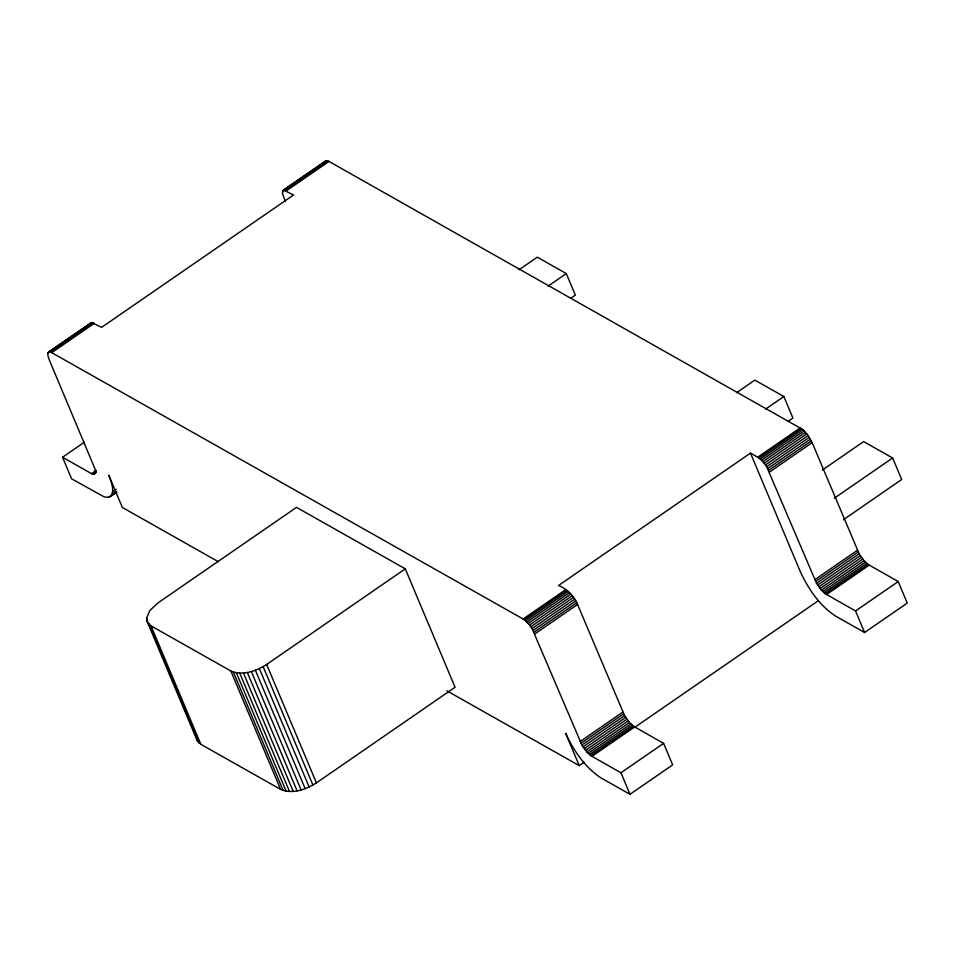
<?xml version="1.0" encoding="UTF-8"?>
<svg xmlns="http://www.w3.org/2000/svg" width="955" height="955" viewBox="0 0 955 955"><rect width="100%" height="100%" fill="white"/><g stroke="black" fill="none" stroke-linecap="round" stroke-linejoin="round"><path stroke-width="1.43" d="M146.593 618.267L149.768 610.555L157.873 602.987L296.492 507.368L405.278 568.834L455.058 687.254L316.427 782.873C306.161 789.427 292.469 794.512 280.603 789.379L200.825 744.303L197.387 741.056L146.784 620.571L146.593 618.267L147.739 620.989M285.342 201.601L282.358 193.077L283.551 190.164L293.603 194.951L101.66 327.338L91.608 322.563L48.359 352.311L47.762 354.89L49.027 359.331L94.891 468.619L95.548 472.534L94.354 474.337L91.549 473.656L62.541 457.266L84.482 442.129M90.403 324.366L91.011 322.897M62.541 457.266L71.589 478.789L103.832 496.707L106.662 497.4L110.792 496.242C115.089 489.843 110.947 481.642 108.786 475.184L122.359 507.475L218.409 561.743M324.998 162.553L326.204 160.738L328.998 161.431L802.845 429.571L808.121 435.528L812.156 442.643L859.166 553.816L864.06 560.692L868 564.381L898.201 581.547L907.25 603.071L864.597 632.497L835.589 616.106C819.486 605.506 808.228 588.781 800.254 571.52L750.475 453.1L558.532 585.499C567.186 588.949 573.955 595.956 577.572 604.455L624.57 715.629L629.464 722.505L633.404 726.194L663.606 743.36L672.654 764.883L630.002 794.309L600.993 777.919C584.89 767.319 573.633 750.594 565.658 733.333L579.231 765.624L584.15 762.245M282.943 190.499L325.607 161.073M48.359 352.311L91.608 322.563M283.551 190.164L326.204 160.738M47.953 352.92L90.606 323.494M282.549 191.107L325.201 161.681M48.956 351.977L92.384 322.504M284.327 190.117L326.98 160.691M50.185 352.108L53.838 349.59M59.938 345.388L63.591 342.857M80.65 331.087L83.097 329.415M299.404 180.209L303.057 177.678M309.157 173.476L312.81 170.957M49.732 351.929L50.675 352.156L93.327 322.73M285.27 190.343L327.923 160.918M50.675 352.156L51.749 352.67L94.402 323.244M286.345 190.857L328.998 161.431M91.549 473.656L96.431 470.29M92.635 474.158L96.288 471.639M93.566 474.396L96.013 472.713M112.606 491.813L116.259 489.294M112.01 494.415L115.662 491.897M109.001 497.245L116.307 492.195M110.792 496.242L116.892 492.04M519.066 269.764L537.295 257.193L566.303 273.584L575.352 295.119L570.493 298.473M548.075 286.154L566.303 273.584M146.784 620.571L147.607 622.636L151.045 625.895L230.824 670.971C242.689 676.104 256.382 671.007 266.648 664.453L405.278 568.834M736.627 392.696L754.856 380.126L783.864 396.516L792.913 418.051L788.054 421.394M765.635 409.086L783.864 396.516M51.749 352.67L523.137 619.007L565.79 589.593M750.475 453.1L757.733 457.194L800.386 427.78M523.137 619.007L524.331 619.783L566.984 590.369M757.733 457.194L758.915 457.97L801.579 428.544M524.331 619.783L525.596 620.81L568.249 591.384M758.915 457.97L760.192 458.985L802.845 429.571M525.596 620.81L526.921 622.039L569.574 592.625M760.192 458.985L761.517 460.226L804.17 430.812M526.921 622.039L528.258 623.472L570.911 594.058M761.517 460.226L762.854 461.659L805.507 432.245M528.258 623.472L529.583 625.059L572.248 595.645M762.854 461.659L764.179 463.247L806.832 433.821M529.583 625.059L530.873 626.766L573.525 597.341M764.179 463.247L765.468 464.954L808.121 435.528M630.002 794.309L620.953 772.774L590.751 755.62L586.812 751.919L581.917 745.055L532.066 628.545L574.719 599.119M864.597 632.497L855.549 610.961L825.347 593.795L821.407 590.106L816.513 583.242L766.662 466.72L809.315 437.306M533.165 630.348L575.817 600.922M767.76 468.535L810.413 439.109M534.12 632.138L576.772 602.724M768.715 470.326L811.368 440.9M534.907 633.869L577.572 604.455M769.503 472.057L812.156 442.643M822.327 470.075L863.63 441.592L892.639 457.982L901.687 479.506L843.384 519.735M834.336 498.2L892.639 457.982M580.163 741.522L622.815 712.108M814.758 579.709L857.411 550.295M580.962 743.265L623.615 713.839M815.558 581.44L858.211 552.026M581.917 745.055L624.57 715.629M816.513 583.242L859.166 553.816M583.016 746.858L625.668 717.444M817.599 585.045L860.264 555.619M584.209 748.636L626.862 719.211M818.805 586.824L861.458 557.398M585.487 750.343L628.139 720.918M820.082 588.519L862.735 559.105M586.812 751.919L629.464 722.505M821.407 590.106L864.06 560.692M588.161 753.352L630.813 723.938M822.756 591.539L865.409 562.125M589.486 754.593L632.138 725.179M824.07 592.78L866.734 563.355M590.751 755.62L633.404 726.194M825.347 593.795L868 564.381M591.945 756.384L634.598 726.97M826.541 594.571L869.193 565.157M634.442 727.543L818.459 600.623M620.953 772.774L663.606 743.36M855.549 610.961L898.201 581.547M446.845 690.823L579.231 765.624M765.468 464.954L766.662 466.72M530.873 626.766L532.066 628.545M266.648 664.453L316.427 782.873M263.138 666.65L312.918 785.07M259.354 668.596L309.134 787.015M255.391 670.231L305.17 788.651M251.344 671.532L301.123 789.952M247.321 672.451L297.101 790.871M243.418 672.977L293.197 791.385M239.729 673.084L289.508 791.504M236.351 672.774L286.118 791.194M233.354 672.069L283.134 790.489M230.824 670.971L280.603 789.379M151.045 625.895L200.825 744.303M148.885 623.711L198.819 742.847M196.563 738.979L197.387 741.056"/></g></svg>
